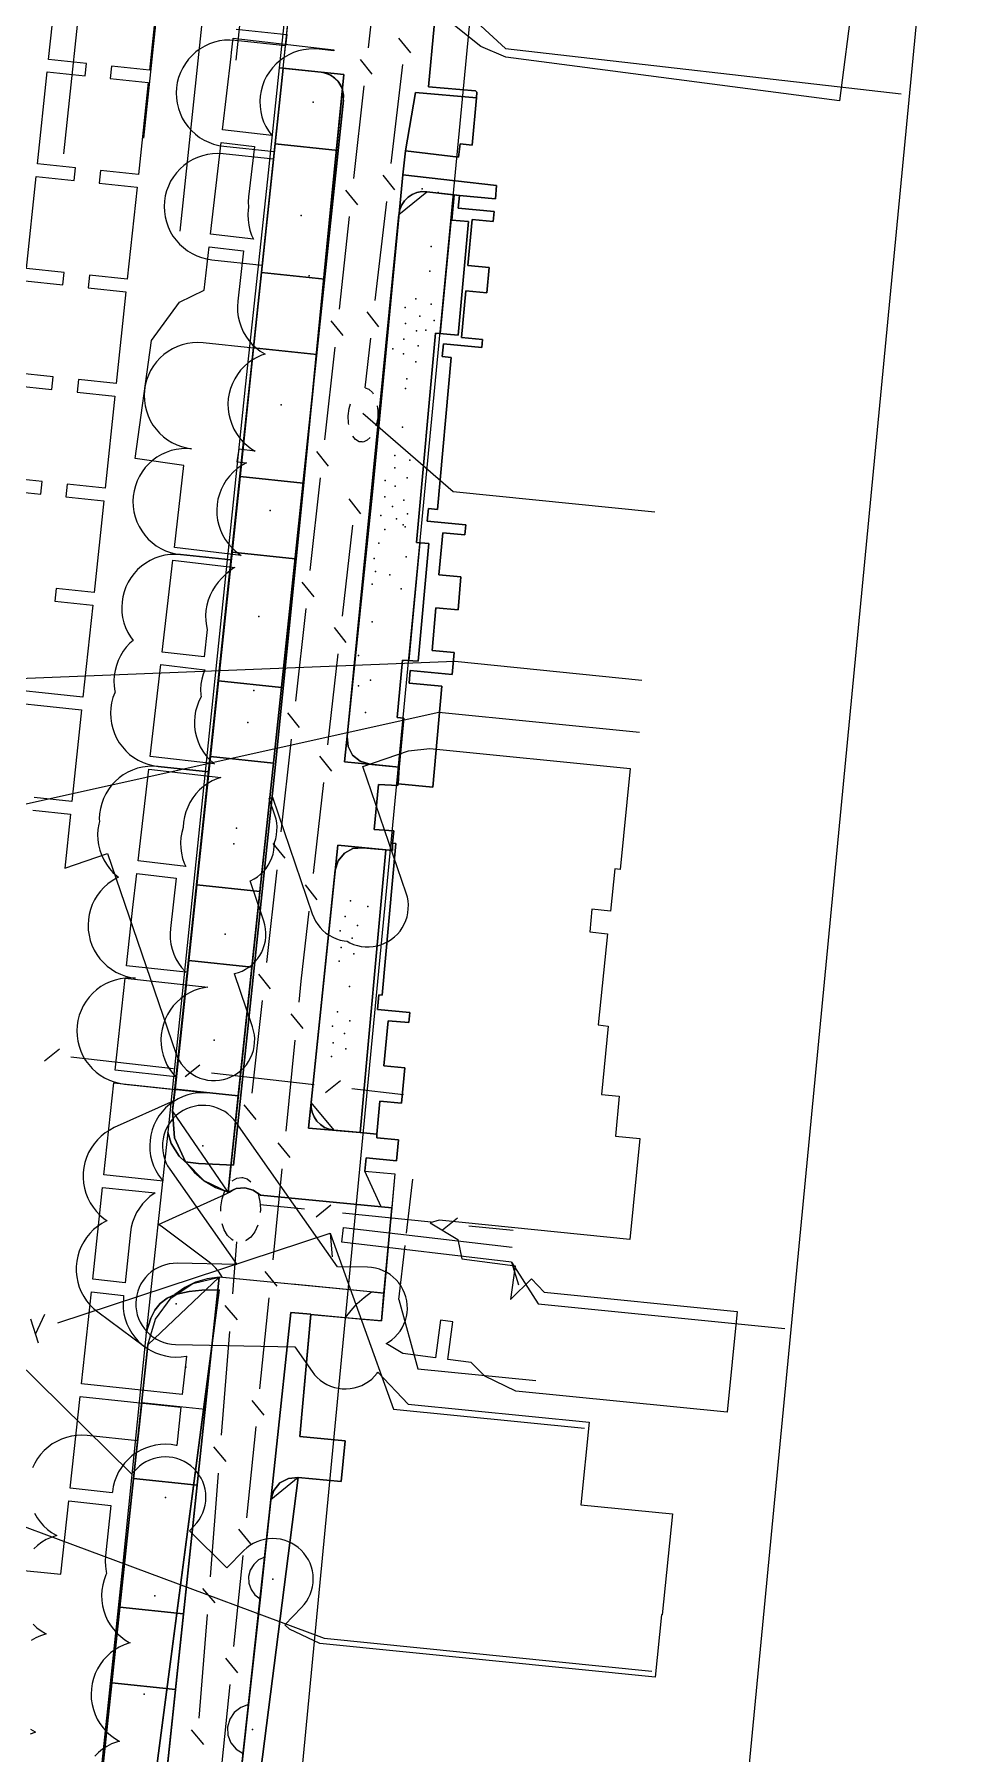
# Model space of a CAD drawing. Header units: metres. Extents: x 4550 to 4731, y 10605 to 11772.
# Drawn here: x 4670.6 to 4707.1, y 11433.3 to 11501.1 of the extents above; entities that cross this region are included whole.
import ezdxf

# ---------------------------------------------------------------- set-up
doc = ezdxf.new("R2010")
doc.units = ezdxf.units.M
for name, color, linetype in [('BOUNDARY', 7, 'Continuous'), ('BUILDING', 7, 'Continuous'), ('BUSH', 7, 'Continuous'), ('CURB', 7, 'Continuous'), ('ELECTR_CABLE', 7, 'Continuous'), ('ELECTR_CABLE_COMM', 7, 'Continuous'), ('GAS', 7, 'Continuous'), ('GRASS', 7, 'Continuous'), ('GROUND', 7, 'Continuous'), ('HEAT', 7, 'Continuous'), ('LAMP', 7, 'Continuous'), ('ROAD', 7, 'Continuous'), ('SEWER', 7, 'Continuous'), ('SIDEWALK_PATH', 7, 'Continuous'), ('TREE', 7, 'Continuous'), ('WATER_PIPELINE', 7, 'Continuous')]:
    doc.layers.add(name, color=color, linetype=linetype)

msp = doc.modelspace()

# ---------------------------------------------------------------- linework, layer by layer
at = {"layer": 'BOUNDARY'}
msp.add_lwpolyline([(4686.368, 11501.422), (4686.152, 11499.041), (4688.006, 11498.873), (4688.059, 11498.819), (4688.039, 11498.595), (4687.866, 11496.737), (4687.391, 11496.781), (4687.328, 11496.267), (4685.237, 11496.507), (4685.129, 11495.564), (4687.208, 11495.326), (4688.831, 11495.14), (4688.784, 11494.622), (4687.367, 11494.755), (4687.321, 11494.253), (4688.739, 11494.124), (4688.703, 11493.726), (4687.87, 11493.801), (4687.705, 11491.982), (4688.538, 11491.907), (4688.447, 11490.911), (4687.621, 11490.986), (4687.454, 11489.141), (4688.28, 11489.066), (4688.252, 11488.756), (4686.735, 11488.893), (4686.69, 11488.396), (4687.048, 11488.363), (4686.503, 11482.366), (4686.145, 11482.399), (4686.1, 11481.901), (4687.617, 11481.763), (4687.58, 11481.365), (4686.708, 11481.444), (4686.557, 11479.781), (4687.429, 11479.701), (4687.312, 11478.407), (4686.439, 11478.486), (4686.286, 11476.797), (4687.158, 11476.717), (4687.08, 11475.857), (4685.431, 11476.007), (4685.386, 11475.509), (4686.679, 11475.391), (4686.318, 11471.412), (4684.946, 11471.537), (4684.943, 11471.475), (4684.17, 11471.519), (4684.005, 11469.746), (4684.779, 11469.694), (4684.734, 11469.196), (4684.857, 11469.185), (4684.315, 11463.21), (4684.191, 11463.221), (4684.138, 11462.638), (4685.413, 11462.522), (4685.377, 11462.124), (4684.553, 11462.199), (4684.391, 11460.417), (4685.215, 11460.342), (4685.089, 11458.948), (4684.227, 11459.026), (4684.109, 11457.728), (4684.109, 11457.583), (4684.958, 11457.506), (4684.883, 11456.678), (4683.692, 11456.786), (4683.637, 11456.264), (4684.819, 11456.156), (4684.292, 11450.359), (4683.023, 11450.472), (4681.51, 11450.611), (4681.073, 11445.798), (4682.857, 11445.625), (4682.704, 11444.024), (4681.013, 11444.185), (4679.048, 11428.84)], dxfattribs=at)
at = {"layer": 'BUILDING'}
msp.add_lwpolyline([(4707.096, 11519.356), (4698.411, 11428.916), (4680.966, 11430.591), (4689.651, 11521.031)], close=True, dxfattribs=at)
at = {"layer": 'BUSH'}
for p in [(4686.194, 11491.77), (4685.646, 11490.674), (4686.259, 11490.467), (4685.222, 11490.328), (4685.804, 11489.983), (4686.374, 11489.813), (4685.179, 11489.079), (4685.24, 11489.704), (4685.677, 11489.413), (4686.048, 11489.436), (4685.155, 11488.509), (4685.737, 11488.819), (4685.648, 11488.191), (4685.244, 11487.132), (4685.118, 11485.607), (4684.816, 11484.497), (4684.825, 11484.006), (4685.407, 11484.306), (4684.434, 11483.506), (4684.834, 11483.288), (4685.307, 11483.606), (4684.425, 11482.869), (4684.734, 11482.487), (4685.18, 11482.733), (4684.271, 11482.124), (4684.879, 11481.997), (4685.225, 11481.678), (4685.316, 11482.196), (4684.186, 11481.036), (4684.425, 11481.578), (4684.009, 11480.431), (4685.262, 11480.495), (4684.055, 11479.922), (4683.927, 11479.412), (4685.068, 11479.231), (4682.862, 11466.31), (4682.668, 11465.738), (4683.136, 11465.452), (4683.347, 11465.949), (4682.698, 11465.081), (4683.198, 11464.843), (4682.63, 11464.542), (4683.028, 11463.551), (4682.36, 11461.983), (4682.555, 11462.555), (4683.04, 11462.194), (4682.387, 11461.323), (4682.828, 11461.698), (4682.322, 11460.788), (4682.89, 11461.088)]:
    msp.add_point(p, dxfattribs=at)
at = {"layer": 'CURB'}
for points in [[(4680.413, 11499.771), (4683.08, 11524.942)], [(4676.057, 11458.643), (4680.414, 11499.773)], [(4680.414, 11499.773), (4681.911, 11499.615)], [(4688.034, 11498.596), (4685.638, 11498.814), (4685.237, 11496.507)], [(4682.8, 11498.515), (4678.244, 11455.435)], [(4684.974, 11494.003), (4686.083, 11494.898)], [(4686.083, 11494.898), (4687.366, 11494.751)], [(4682.934, 11473.411), (4684.974, 11494.003)], [(4684.994, 11472.202), (4683.83, 11472.317)], [(4683.564, 11469.024), (4684.46, 11468.934)], [(4681.524, 11458.979), (4682.469, 11468.132)], [(4678.244, 11455.435), (4676.057, 11458.643)], [(4682.428, 11457.88), (4681.524, 11458.979)], [(4684.109, 11457.728), (4682.428, 11457.88)], [(4681.129, 11455.158), (4679.524, 11455.312)], [(4684.697, 11454.816), (4681.129, 11455.158)], [(4674.224, 11417.418), (4677.89, 11452.085)], [(4677.89, 11452.085), (4675.079, 11449.409)], [(4684.392, 11451.455), (4680.782, 11451.805)], [(4675.079, 11449.409), (4671.581, 11416.699)], [(4681.013, 11444.185), (4679.925, 11443.298)], [(4682.704, 11444.024), (4681.013, 11444.185)], [(4679.925, 11443.298), (4678.457, 11429.864)]]:
    msp.add_lwpolyline(points, dxfattribs=at)
at = {"layer": 'ELECTR_CABLE'}
for points in [[(4678.027, 11497.336), (4678.361, 11500.23), (4678.379, 11500.387), (4678.445, 11500.959), (4682.419, 11500.498), (4682.414, 11500.45), (4681.839, 11500.517), (4681.633, 11500.53), (4681.427, 11500.524), (4681.223, 11500.497), (4681.022, 11500.45), (4680.827, 11500.384), (4680.639, 11500.299), (4680.461, 11500.196), (4680.293, 11500.076), (4680.138, 11499.94), (4679.997, 11499.79), (4679.872, 11499.626), (4679.763, 11499.451), (4679.672, 11499.267), (4679.599, 11499.074), (4679.546, 11498.875), (4679.512, 11498.671), (4679.498, 11498.466), (4679.505, 11498.26), (4679.532, 11498.055), (4679.579, 11497.855), (4679.645, 11497.659), (4679.73, 11497.472), (4679.833, 11497.293), (4679.953, 11497.126), (4679.965, 11497.112)], [(4679.283, 11496.687), (4679.054, 11494.7), (4679.041, 11494.495), (4679.048, 11494.289), (4679.051, 11494.262), (4679.04, 11494.196), (4679.026, 11493.991), (4679.033, 11493.785), (4679.06, 11493.58), (4679.107, 11493.38), (4679.173, 11493.184), (4679.247, 11493.021), (4677.551, 11493.217), (4677.969, 11496.839)], [(4677.494, 11492.721), (4678.851, 11492.564), (4678.622, 11490.577), (4678.608, 11490.371), (4678.615, 11490.165), (4678.642, 11489.961), (4678.688, 11489.76), (4678.755, 11489.565), (4678.84, 11489.377), (4678.943, 11489.199), (4679.062, 11489.031), (4679.198, 11488.876), (4679.349, 11488.735), (4679.512, 11488.61), (4679.687, 11488.501), (4679.699, 11488.495), (4679.567, 11488.45), (4679.379, 11488.365), (4679.201, 11488.262), (4679.033, 11488.142), (4678.878, 11488.006), (4678.737, 11487.856), (4678.612, 11487.692), (4678.503, 11487.517), (4678.412, 11487.332), (4678.339, 11487.14), (4678.286, 11486.941), (4678.252, 11486.737), (4678.238, 11486.532), (4678.245, 11486.326), (4678.272, 11486.121), (4678.319, 11485.921), (4678.385, 11485.725), (4678.47, 11485.538), (4678.573, 11485.359), (4678.693, 11485.192), (4678.829, 11485.037), (4678.979, 11484.896), (4679.142, 11484.77), (4679.31, 11484.666), (4678.664, 11484.741), (4678.594, 11484.246), (4678.968, 11484.202), (4678.938, 11484.189), (4678.76, 11484.086), (4678.592, 11483.966), (4678.437, 11483.83), (4678.296, 11483.68), (4678.171, 11483.516), (4678.062, 11483.341), (4677.971, 11483.156), (4677.898, 11482.964), (4677.845, 11482.765), (4677.811, 11482.561), (4677.797, 11482.356), (4677.804, 11482.15), (4677.831, 11481.945), (4677.878, 11481.745), (4677.944, 11481.549), (4678.029, 11481.362), (4678.132, 11481.183), (4678.252, 11481.016), (4678.388, 11480.861), (4678.538, 11480.72), (4678.701, 11480.594), (4678.764, 11480.555), (4676.124, 11480.86), (4676.499, 11484.101), (4674.573, 11484.371), (4675.226, 11489.024), (4676.333, 11490.545), (4677.297, 11491.013)], [(4675.649, 11476.742), (4676.067, 11480.364), (4678.51, 11480.081), (4678.476, 11480.062), (4678.309, 11479.942), (4678.154, 11479.807), (4678.068, 11479.715), (4677.998, 11479.653), (4677.857, 11479.503), (4677.731, 11479.34), (4677.622, 11479.165), (4677.531, 11478.98), (4677.458, 11478.787), (4677.405, 11478.588), (4677.371, 11478.385), (4677.357, 11478.179), (4677.364, 11477.973), (4677.391, 11477.769), (4677.423, 11477.632), (4677.298, 11476.551)], [(4675.173, 11472.623), (4675.591, 11476.245), (4677.325, 11476.044), (4677.26, 11475.873), (4677.207, 11475.674), (4677.173, 11475.47), (4677.159, 11475.265), (4677.166, 11475.059), (4677.177, 11474.979), (4677.09, 11474.802), (4677.017, 11474.61), (4676.964, 11474.411), (4676.93, 11474.207), (4676.916, 11474.002), (4676.923, 11473.796), (4676.95, 11473.591), (4676.997, 11473.391), (4677.063, 11473.195), (4677.148, 11473.008), (4677.251, 11472.829), (4677.371, 11472.662), (4677.507, 11472.507), (4677.657, 11472.366), (4677.703, 11472.33)], [(4677.963, 11471.797), (4677.804, 11471.743), (4677.616, 11471.658), (4677.438, 11471.555), (4677.27, 11471.435), (4677.115, 11471.299), (4676.974, 11471.149), (4676.849, 11470.985), (4676.74, 11470.81), (4676.649, 11470.625), (4676.576, 11470.433), (4676.523, 11470.234), (4676.489, 11470.03), (4676.476, 11469.838), (4676.47, 11469.822), (4676.417, 11469.623), (4676.383, 11469.419), (4676.369, 11469.214), (4676.376, 11469.008), (4676.403, 11468.803), (4676.45, 11468.603), (4676.516, 11468.407), (4676.57, 11468.287), (4674.698, 11468.504), (4675.116, 11472.126)], [(4674.237, 11464.368), (4674.471, 11466.544), (4674.473, 11466.559), (4674.64, 11468.007), (4676.199, 11467.826), (4675.97, 11465.84), (4675.956, 11465.634), (4675.963, 11465.428), (4675.989, 11465.224), (4676.036, 11465.023), (4676.102, 11464.828), (4676.187, 11464.64), (4676.29, 11464.462), (4676.41, 11464.294), (4676.546, 11464.139), (4676.571, 11464.116)], [(4677.441, 11463.519), (4677.302, 11463.5), (4677.102, 11463.452), (4676.907, 11463.384), (4676.72, 11463.297), (4676.542, 11463.193), (4676.376, 11463.072), (4676.222, 11462.935), (4676.082, 11462.783), (4675.958, 11462.619), (4675.85, 11462.443), (4675.76, 11462.258), (4675.689, 11462.064), (4675.637, 11461.865), (4675.605, 11461.661), (4675.593, 11461.455), (4675.602, 11461.25), (4675.63, 11461.045), (4675.678, 11460.845), (4675.746, 11460.65), (4675.832, 11460.463), (4675.937, 11460.286), (4676.058, 11460.119), (4676.174, 11459.988), (4673.793, 11460.245), (4674.183, 11463.871)], [(4673.348, 11456.123), (4673.739, 11459.748), (4677.433, 11459.35), (4677.272, 11459.359), (4677.066, 11459.351), (4676.862, 11459.323), (4676.661, 11459.275), (4676.467, 11459.207), (4676.279, 11459.121), (4676.102, 11459.016), (4675.935, 11458.895), (4675.781, 11458.758), (4675.641, 11458.607), (4675.517, 11458.442), (4675.409, 11458.267), (4675.32, 11458.081), (4675.248, 11457.888), (4675.196, 11457.688), (4675.164, 11457.485), (4675.152, 11457.279), (4675.16, 11457.073), (4675.189, 11456.869), (4675.237, 11456.669), (4675.305, 11456.474), (4675.391, 11456.287), (4675.495, 11456.109), (4675.617, 11455.942), (4675.68, 11455.871)], [(4672.904, 11452.001), (4673.295, 11455.626), (4675.363, 11455.403), (4675.33, 11455.383), (4675.163, 11455.262), (4675.009, 11455.125), (4674.869, 11454.974), (4674.745, 11454.809), (4674.637, 11454.633), (4674.548, 11454.448), (4674.476, 11454.255), (4674.424, 11454.055), (4674.392, 11453.852), (4674.178, 11451.863)], [(4676.437, 11447.45), (4672.46, 11447.878), (4672.851, 11451.503), (4674.124, 11451.366), (4674.112, 11451.255), (4674.1, 11451.049), (4674.109, 11450.844), (4674.137, 11450.639), (4674.185, 11450.439), (4674.253, 11450.244), (4674.339, 11450.057), (4674.444, 11449.88), (4674.565, 11449.713), (4674.702, 11449.559), (4674.853, 11449.419), (4675.018, 11449.295), (4675.194, 11449.188), (4675.379, 11449.098), (4675.572, 11449.027), (4675.772, 11448.975), (4675.975, 11448.943), (4676.181, 11448.931), (4676.387, 11448.939), (4676.591, 11448.967), (4676.601, 11448.97)], [(4676.383, 11446.952), (4676.221, 11445.443), (4676.198, 11445.449), (4675.994, 11445.481), (4675.789, 11445.493), (4675.583, 11445.485), (4675.379, 11445.457), (4675.178, 11445.409), (4674.984, 11445.341), (4674.796, 11445.255), (4674.619, 11445.15), (4674.452, 11445.029), (4674.298, 11444.892), (4674.158, 11444.741), (4674.034, 11444.576), (4673.926, 11444.401), (4673.837, 11444.215), (4673.765, 11444.022), (4673.713, 11443.822), (4673.681, 11443.619), (4673.677, 11443.576), (4672.016, 11443.756), (4672.406, 11447.381)]]:
    msp.add_lwpolyline(points, close=True, dxfattribs=at)
for points in [[(4685.284, 11453.825), (4685.534, 11455.951)], [(4684.975, 11451.202), (4685.225, 11453.328)], [(4684.975, 11451.202), (4685.722, 11448.473), (4690.383, 11448.008)], [(4667.794, 11440.751), (4671.65, 11440.364), (4671.962, 11443.259), (4673.623, 11443.079), (4673.409, 11441.091), (4673.397, 11440.885), (4673.405, 11440.679), (4673.433, 11440.475), (4673.451, 11440.399), (4673.422, 11440.337), (4673.35, 11440.144), (4673.298, 11439.944), (4673.266, 11439.741), (4673.254, 11439.535), (4673.262, 11439.329), (4673.291, 11439.125), (4673.339, 11438.925), (4673.407, 11438.73), (4673.493, 11438.543), (4673.597, 11438.365), (4673.719, 11438.198), (4673.856, 11438.044), (4674.007, 11437.905), (4674.171, 11437.78), (4674.347, 11437.673), (4674.376, 11437.659), (4674.333, 11437.648), (4674.139, 11437.579), (4673.952, 11437.491), (4673.776, 11437.386), (4673.61, 11437.263), (4673.457, 11437.125), (4673.318, 11436.973), (4673.195, 11436.807), (4673.089, 11436.631), (4673, 11436.445), (4672.931, 11436.251), (4672.88, 11436.051), (4672.85, 11435.847), (4672.839, 11435.641), (4672.849, 11435.435), (4672.879, 11435.231), (4672.929, 11435.031), (4672.998, 11434.837), (4673.085, 11434.651), (4673.191, 11434.474), (4673.314, 11434.308), (4673.452, 11434.155), (4673.604, 11434.017), (4673.769, 11433.893), (4673.946, 11433.787), (4673.96, 11433.781), (4673.842, 11433.746), (4673.65, 11433.67), (4673.467, 11433.575), (4673.294, 11433.463), (4673.134, 11433.334), (4672.986, 11433.19)]]:
    msp.add_lwpolyline(points, dxfattribs=at)
at = {"layer": 'ELECTR_CABLE_COMM'}
for points in [[(4669.988, 11509.17), (4675.685, 11504.372), (4674.904, 11497.01)], [(4684.172, 11504.232), (4683.764, 11500.569)], [(4685.448, 11500.372), (4684.983, 11500.96)], [(4683.447, 11500.116), (4683.915, 11499.531)], [(4684.674, 11496.008), (4685.129, 11499.921)], [(4683.598, 11499.078), (4683.191, 11495.415)], [(4684.82, 11494.969), (4684.354, 11495.557)], [(4682.874, 11494.962), (4683.342, 11494.377)], [(4684.046, 11490.605), (4684.5, 11494.518)], [(4683.025, 11493.924), (4682.618, 11490.261)], [(4682.301, 11489.809), (4682.769, 11489.223)], [(4684.192, 11489.566), (4683.726, 11490.154)], [(4683.645, 11487.158), (4683.872, 11489.115)], [(4682.452, 11488.771), (4682.045, 11485.108)], [(4683.645, 11487.158), (4683.797, 11487.109), (4683.934, 11486.983), (4683.967, 11486.926)], [(4683.006, 11485.72), (4682.996, 11485.768), (4682.984, 11486.056), (4683.016, 11486.346), (4683.066, 11486.534)], [(4684.129, 11486.458), (4684.152, 11486.269), (4684.143, 11485.977), (4684.09, 11485.694), (4684.072, 11485.644)], [(4683.557, 11486.159), (4687.124, 11483.069), (4695.077, 11482.272)], [(4683.845, 11485.203), (4683.731, 11485.092), (4683.573, 11485.024), (4683.532, 11485.026), (4683.415, 11485.034), (4683.268, 11485.123), (4683.169, 11485.251)], [(4681.728, 11484.655), (4682.196, 11484.069)], [(4681.879, 11483.617), (4681.472, 11479.954)], [(4683.479, 11482.195), (4683.012, 11482.781)], [(4682.756, 11478.157), (4683.161, 11481.743)], [(4681.155, 11479.501), (4681.623, 11478.916)], [(4681.306, 11478.463), (4680.899, 11474.8)], [(4682.905, 11477.119), (4682.438, 11477.705)], [(4666.666, 11475.562), (4687.185, 11476.376), (4694.557, 11475.637)], [(4682.183, 11473.081), (4682.588, 11476.666)], [(4680.582, 11474.347), (4681.05, 11473.762)], [(4680.733, 11473.309), (4680.326, 11469.646)], [(4682.332, 11472.042), (4681.865, 11472.628)], [(4681.609, 11468.004), (4682.014, 11471.59)], [(4680.009, 11469.193), (4680.477, 11468.608)], [(4680.16, 11468.155), (4679.753, 11464.492)], [(4681.758, 11466.966), (4681.291, 11467.552)], [(4681.045, 11462.927), (4681.13, 11463.763), (4681.441, 11466.514)], [(4679.436, 11464.04), (4679.904, 11463.454)], [(4679.587, 11463.001), (4679.18, 11459.338)], [(4681.207, 11461.89), (4680.733, 11462.471)], [(4680.53, 11457.844), (4680.894, 11461.435)], [(4671.003, 11460.622), (4671.589, 11461.09)], [(4672.041, 11460.772), (4676.094, 11460.314)], [(4676.546, 11459.996), (4677.132, 11460.463)], [(4677.585, 11460.146), (4681.638, 11459.688)], [(4682.09, 11459.37), (4682.676, 11459.837)], [(4683.128, 11459.519), (4685.155, 11459.29)], [(4678.863, 11458.886), (4679.331, 11458.3)], [(4680.692, 11456.808), (4680.218, 11457.388)], [(4678.406, 11455.88), (4678.587, 11455.986), (4678.783, 11456.018)], [(4678.783, 11456.018), (4678.811, 11456.016), (4679.002, 11455.958), (4679.144, 11455.848)], [(4680.015, 11452.762), (4680.379, 11456.352)], [(4677.952, 11454.687), (4677.953, 11454.858), (4678.003, 11455.17), (4678.099, 11455.455), (4678.113, 11455.48)], [(4679.406, 11455.429), (4679.434, 11455.364), (4679.501, 11455.068), (4679.509, 11454.939), (4679.52, 11454.751), (4679.509, 11454.628)], [(4681.259, 11454.761), (4679.509, 11454.939)], [(4682.295, 11454.922), (4681.714, 11454.448)], [(4686.25, 11454.253), (4682.751, 11454.609)], [(4678.449, 11453.533), (4678.387, 11453.564), (4678.223, 11453.728), (4678.09, 11453.955), (4678.011, 11454.193)], [(4679.415, 11454.138), (4679.414, 11454.135), (4679.295, 11453.874), (4679.141, 11453.666), (4678.962, 11453.525), (4678.926, 11453.512)], [(4687.287, 11454.414), (4686.706, 11453.94)], [(4689.492, 11453.923), (4687.742, 11454.101)], [(4678.573, 11453.472), (4678.412, 11451.429)], [(4680.176, 11451.725), (4679.703, 11452.306)], [(4679.5, 11447.679), (4679.864, 11451.269)], [(4678.11, 11450.966), (4678.596, 11450.396)], [(4678.294, 11449.934), (4677.972, 11445.848)], [(4679.661, 11446.642), (4679.188, 11447.223)], [(4678.985, 11442.596), (4679.349, 11446.187)], [(4677.67, 11445.385), (4678.157, 11444.815)], [(4677.855, 11444.353), (4677.533, 11440.267)], [(4679.146, 11441.56), (4678.672, 11442.141)], [(4678.47, 11437.514), (4678.834, 11441.104)], [(4677.231, 11439.804), (4677.717, 11439.234)], [(4677.415, 11438.772), (4677.093, 11434.686)], [(4678.631, 11436.477), (4678.157, 11437.058)], [(4677.955, 11432.431), (4678.319, 11436.021)], [(4676.791, 11434.223), (4677.278, 11433.653)]]:
    msp.add_lwpolyline(points, dxfattribs=at)
at = {"layer": 'GAS'}
for points in [[(4702.872, 11502.453), (4702.354, 11498.486), (4689.201, 11500.203), (4688.207, 11500.627), (4682.788, 11504.984)], [(4675.527, 11503.322), (4675.142, 11499.697), (4673.651, 11499.855), (4673.598, 11499.358), (4675.09, 11499.2), (4674.705, 11495.575), (4673.214, 11495.733), (4673.161, 11495.236), (4674.652, 11495.077), (4674.268, 11491.452), (4672.776, 11491.611), (4672.723, 11491.113), (4674.215, 11490.955), (4673.831, 11487.33), (4672.339, 11487.488), (4672.286, 11486.991), (4673.778, 11486.833), (4673.393, 11483.208), (4671.902, 11483.366), (4671.849, 11482.869), (4673.34, 11482.71), (4672.956, 11479.085), (4671.464, 11479.244), (4671.412, 11478.746), (4672.903, 11478.588), (4672.519, 11474.963), (4668.541, 11475.385)], [(4670.237, 11491.377), (4671.729, 11491.219), (4671.782, 11491.716), (4670.29, 11491.874), (4670.675, 11495.499), (4672.166, 11495.341), (4672.219, 11495.838), (4670.727, 11495.997), (4671.112, 11499.622), (4672.604, 11499.463), (4672.656, 11499.961), (4671.165, 11500.119), (4671.549, 11503.744)], [(4669.8, 11487.255), (4671.292, 11487.097), (4671.344, 11487.594), (4669.853, 11487.752)], [(4669.363, 11483.132), (4670.854, 11482.974), (4670.907, 11483.471), (4669.416, 11483.63)], [(4668.488, 11474.888), (4672.466, 11474.466), (4672.081, 11470.841), (4670.59, 11470.999)], [(4670.537, 11470.502), (4672.029, 11470.344), (4671.803, 11468.219), (4673.493, 11468.795), (4676.179, 11460.92), (4676.237, 11460.774), (4676.309, 11460.635), (4676.394, 11460.503), (4676.492, 11460.38), (4676.601, 11460.267), (4676.721, 11460.166), (4676.85, 11460.077), (4676.988, 11460.001), (4677.132, 11459.938), (4677.281, 11459.89), (4677.435, 11459.858), (4677.591, 11459.84), (4677.748, 11459.837), (4677.904, 11459.851), (4678.059, 11459.879), (4678.21, 11459.922), (4678.356, 11459.98), (4678.495, 11460.052), (4678.627, 11460.137), (4678.75, 11460.235), (4678.863, 11460.344), (4678.964, 11460.464), (4679.053, 11460.594), (4679.129, 11460.731), (4679.191, 11460.875), (4679.239, 11461.025), (4679.272, 11461.178), (4679.29, 11461.334), (4679.292, 11461.491), (4679.279, 11461.648), (4679.251, 11461.802), (4679.208, 11461.953), (4678.491, 11464.053), (4678.5, 11464.055), (4678.651, 11464.098), (4678.797, 11464.156), (4678.936, 11464.228), (4679.068, 11464.313), (4679.191, 11464.411), (4679.304, 11464.52), (4679.405, 11464.64), (4679.494, 11464.77), (4679.57, 11464.907), (4679.632, 11465.051), (4679.68, 11465.201), (4679.713, 11465.354), (4679.731, 11465.51), (4679.733, 11465.667), (4679.72, 11465.824), (4679.692, 11465.978), (4679.649, 11466.129), (4679.108, 11467.713), (4679.132, 11467.722), (4679.271, 11467.794), (4679.403, 11467.879), (4679.526, 11467.977), (4679.639, 11468.086), (4679.74, 11468.206), (4679.829, 11468.336), (4679.905, 11468.473), (4679.967, 11468.617), (4680.015, 11468.767), (4680.048, 11468.92), (4680.066, 11469.076), (4680.068, 11469.215), (4680.073, 11469.228), (4680.121, 11469.378), (4680.154, 11469.531), (4680.172, 11469.687), (4680.174, 11469.844), (4680.161, 11470.001), (4680.133, 11470.155), (4680.09, 11470.306), (4679.864, 11470.968), (4679.992, 11471.012), (4681.562, 11466.41), (4681.62, 11466.264), (4681.692, 11466.125), (4681.777, 11465.993), (4681.875, 11465.87), (4681.984, 11465.757), (4682.104, 11465.656), (4682.233, 11465.567), (4682.371, 11465.491), (4682.515, 11465.428), (4682.664, 11465.38), (4682.818, 11465.348), (4682.941, 11465.334), (4683.05, 11465.274), (4683.194, 11465.211), (4683.343, 11465.163), (4683.497, 11465.131), (4683.653, 11465.113), (4683.81, 11465.11), (4683.966, 11465.124), (4684.121, 11465.152), (4684.272, 11465.195), (4684.418, 11465.253), (4684.557, 11465.325), (4684.689, 11465.41), (4684.812, 11465.508), (4684.925, 11465.617), (4685.026, 11465.737), (4685.115, 11465.867), (4685.191, 11466.004), (4685.253, 11466.148), (4685.301, 11466.298), (4685.334, 11466.451), (4685.352, 11466.607), (4685.354, 11466.764), (4685.341, 11466.921), (4685.313, 11467.075), (4685.27, 11467.226), (4683.563, 11472.23), (4685.357, 11472.842), (4686.202, 11472.939), (4694.106, 11472.147), (4693.707, 11468.167), (4693.496, 11468.188), (4693.329, 11466.521), (4692.595, 11466.595), (4692.505, 11465.699), (4693.205, 11465.629), (4692.844, 11462.03), (4693.239, 11461.99), (4692.968, 11459.287), (4693.674, 11459.216), (4693.517, 11457.65), (4694.483, 11457.553), (4694.084, 11453.573), (4686.565, 11454.327), (4686.212, 11454.223), (4687.298, 11453.571), (4687.464, 11452.802), (4689.561, 11452.524), (4689.386, 11451.208), (4690.204, 11452.014), (4690.714, 11451.496), (4698.324, 11450.734), (4697.926, 11446.754), (4689.597, 11447.588), (4688.372, 11448.174), (4687.836, 11448.718), (4686.915, 11448.84), (4687.113, 11450.327), (4686.617, 11450.393), (4686.42, 11448.906), (4685.141, 11449.076), (4684.484, 11449.47), (4684.574, 11449.522), (4684.702, 11449.613), (4684.821, 11449.716), (4684.929, 11449.83), (4685.025, 11449.954), (4685.108, 11450.087), (4685.179, 11450.228), (4685.235, 11450.374), (4685.276, 11450.526), (4685.302, 11450.681), (4685.313, 11450.837), (4685.309, 11450.994), (4685.289, 11451.15), (4685.254, 11451.303), (4685.205, 11451.452), (4685.14, 11451.595), (4685.063, 11451.732), (4684.972, 11451.86), (4684.869, 11451.978), (4684.755, 11452.086), (4684.631, 11452.182), (4684.498, 11452.266), (4684.357, 11452.336), (4684.211, 11452.392), (4684.059, 11452.433), (4683.904, 11452.46), (4683.748, 11452.471), (4682.557, 11452.496), (4678.561, 11458.18), (4678.465, 11458.304), (4678.356, 11458.417), (4678.238, 11458.52), (4678.109, 11458.611), (4677.973, 11458.688), (4677.829, 11458.752), (4677.68, 11458.801), (4677.527, 11458.836), (4677.371, 11458.855), (4677.214, 11458.859), (4677.058, 11458.848), (4676.903, 11458.821), (4676.751, 11458.779), (4676.605, 11458.723), (4676.465, 11458.652), (4676.332, 11458.568), (4676.208, 11458.472), (4676.094, 11458.364), (4675.992, 11458.245), (4675.901, 11458.117), (4675.824, 11457.98), (4675.76, 11457.837), (4675.71, 11457.687), (4675.676, 11457.534), (4675.657, 11457.378), (4675.653, 11457.222), (4675.664, 11457.065), (4675.691, 11456.91), (4675.733, 11456.759), (4675.789, 11456.612), (4675.859, 11456.472), (4675.943, 11456.339), (4678.586, 11452.58), (4676.234, 11452.63), (4676.077, 11452.626), (4675.921, 11452.606), (4675.768, 11452.571), (4675.619, 11452.521), (4675.476, 11452.457), (4675.34, 11452.379), (4675.212, 11452.289), (4675.093, 11452.186), (4674.985, 11452.072), (4674.889, 11451.947), (4674.805, 11451.815), (4674.735, 11451.674), (4674.679, 11451.527), (4674.638, 11451.376), (4674.612, 11451.221), (4674.601, 11451.064), (4674.605, 11450.908), (4674.625, 11450.752), (4674.66, 11450.599), (4674.709, 11450.45), (4674.773, 11450.306), (4674.851, 11450.17), (4674.942, 11450.042), (4675.045, 11449.923), (4675.159, 11449.816), (4675.283, 11449.719), (4675.416, 11449.636), (4675.557, 11449.566), (4675.703, 11449.51), (4675.855, 11449.468), (4676.01, 11449.442), (4676.166, 11449.431), (4680.871, 11449.331), (4681.556, 11448.357), (4681.652, 11448.233), (4681.76, 11448.12), (4681.879, 11448.017), (4682.007, 11447.926), (4682.144, 11447.849), (4682.288, 11447.785), (4682.437, 11447.736), (4682.59, 11447.701), (4682.746, 11447.682), (4682.903, 11447.678), (4683.059, 11447.689), (4683.214, 11447.716), (4683.365, 11447.758), (4683.512, 11447.814), (4683.652, 11447.885), (4683.785, 11447.969), (4683.909, 11448.065), (4684.022, 11448.173), (4684.125, 11448.292), (4684.155, 11448.335), (4685.345, 11447.078), (4692.486, 11446.362), (4692.16, 11443.107), (4695.765, 11442.746), (4695.366, 11438.766), (4695.339, 11438.768), (4695.092, 11436.302), (4681.865, 11437.627), (4680.66, 11438.193), (4680.477, 11438.373), (4681.143, 11439.05), (4681.248, 11439.167), (4681.34, 11439.294), (4681.42, 11439.429), (4681.486, 11439.571), (4681.538, 11439.719), (4681.575, 11439.872), (4681.597, 11440.028), (4681.603, 11440.184), (4681.594, 11440.341), (4681.57, 11440.496), (4681.531, 11440.648), (4681.477, 11440.796), (4681.409, 11440.937), (4681.327, 11441.071), (4681.232, 11441.197), (4681.126, 11441.312), (4681.009, 11441.417), (4680.882, 11441.509), (4680.747, 11441.589), (4680.604, 11441.655), (4680.456, 11441.707), (4680.304, 11441.744), (4680.148, 11441.766), (4679.991, 11441.772), (4679.835, 11441.764), (4679.679, 11441.739), (4679.527, 11441.7), (4679.38, 11441.646), (4679.238, 11441.578), (4679.104, 11441.496), (4678.979, 11441.402), (4678.863, 11441.295), (4678.197, 11440.619), (4676.718, 11442.077), (4676.909, 11442.271), (4677.014, 11442.388), (4677.106, 11442.515), (4677.186, 11442.65), (4677.252, 11442.792), (4677.304, 11442.94), (4677.341, 11443.093), (4677.363, 11443.249), (4677.369, 11443.405), (4677.36, 11443.562), (4677.336, 11443.717), (4677.297, 11443.869), (4677.243, 11444.017), (4677.175, 11444.158), (4677.093, 11444.292), (4676.998, 11444.418), (4676.892, 11444.533), (4676.775, 11444.638), (4676.648, 11444.73), (4676.513, 11444.81), (4676.37, 11444.876), (4676.222, 11444.928), (4676.07, 11444.965), (4675.914, 11444.987), (4675.757, 11444.993), (4675.601, 11444.985), (4675.445, 11444.96), (4675.293, 11444.921), (4675.146, 11444.867), (4675.004, 11444.799), (4674.87, 11444.717), (4674.745, 11444.623), (4674.629, 11444.516), (4674.438, 11444.322), (4669.833, 11448.86)]]:
    msp.add_lwpolyline(points, dxfattribs=at)
at = {"layer": 'GRASS'}
for points in [[(4682.812, 11499.518), (4680.259, 11499.79), (4679.791, 11495.396), (4678.92, 11487.204), (4677.758, 11476.083), (4675.869, 11457.802), (4675.995, 11457.36), (4676.311, 11456.854), (4676.547, 11456.626), (4677.078, 11456.572), (4678.461, 11456.496), (4680.11, 11472.301), (4681.192, 11483.034), (4682.144, 11492.723)], [(4680.102, 11496.789), (4682.59, 11496.526), (4682.8, 11498.515), (4682.763, 11498.911), (4682.583, 11499.249), (4682.29, 11499.496), (4681.911, 11499.615), (4680.418, 11499.773)], [(4688.039, 11498.595), (4685.638, 11498.814), (4685.237, 11496.507), (4687.328, 11496.267), (4687.391, 11496.781), (4687.866, 11496.737)], [(4679.566, 11491.718), (4682.054, 11491.455), (4682.59, 11496.526), (4680.102, 11496.789)], [(4687.73, 11493.718), (4687.067, 11493.778), (4687.158, 11494.775), (4687.367, 11494.755), (4688.784, 11494.622), (4688.831, 11495.14), (4687.208, 11495.326), (4685.129, 11495.564), (4684.407, 11487.977), (4683.938, 11483.06), (4682.835, 11472.416), (4684.994, 11472.202), (4685.169, 11474.138), (4684.913, 11474.162), (4685.119, 11476.426), (4685.739, 11476.38), (4686.16, 11481.019), (4685.68, 11481.062), (4686.43, 11489.323), (4687.323, 11489.242)], [(4687.067, 11493.778), (4687.158, 11494.775), (4686.083, 11494.898), (4685.884, 11494.901), (4685.691, 11494.865), (4685.508, 11494.791), (4685.341, 11494.682), (4685.2, 11494.543), (4685.09, 11494.379), (4685.013, 11494.198), (4684.974, 11494.003), (4682.934, 11473.411), (4682.974, 11473.016), (4683.156, 11472.679), (4683.451, 11472.434), (4683.83, 11472.317), (4684.994, 11472.202), (4685.169, 11474.138), (4684.913, 11474.162), (4685.119, 11476.426), (4685.739, 11476.38), (4686.16, 11481.019), (4685.68, 11481.062), (4686.43, 11489.323), (4687.323, 11489.242), (4687.73, 11493.718)], [(4679.566, 11491.718), (4679.251, 11488.734), (4681.738, 11488.471), (4682.054, 11491.455)], [(4679.251, 11488.734), (4678.714, 11483.663), (4681.202, 11483.399), (4681.738, 11488.471)], [(4678.714, 11483.663), (4678.399, 11480.679), (4680.886, 11480.416), (4681.202, 11483.399)], [(4678.399, 11480.679), (4677.862, 11475.607), (4680.35, 11475.344), (4680.886, 11480.416)], [(4677.862, 11475.607), (4677.547, 11472.624), (4680.034, 11472.361), (4680.35, 11475.344)], [(4677.547, 11472.624), (4677.01, 11467.552), (4679.498, 11467.289), (4680.034, 11472.361)], [(4684.46, 11468.934), (4682.572, 11469.123), (4681.418, 11457.962), (4683.448, 11457.788)], [(4683.448, 11457.788), (4684.46, 11468.934), (4683.564, 11469.024), (4683.169, 11468.985), (4682.832, 11468.804), (4682.587, 11468.51), (4682.469, 11468.132), (4681.524, 11458.979), (4681.523, 11458.781), (4681.561, 11458.588), (4681.636, 11458.406), (4681.746, 11458.241), (4681.887, 11458.101), (4682.051, 11457.992), (4682.233, 11457.918), (4682.428, 11457.88)], [(4677.01, 11467.552), (4676.695, 11464.569), (4679.182, 11464.306), (4679.498, 11467.289)], [(4676.695, 11464.569), (4676.159, 11459.497), (4678.646, 11459.234), (4679.182, 11464.306)], [(4676.159, 11459.497), (4676.057, 11458.643), (4676.134, 11457.581), (4676.561, 11456.637), (4677.283, 11455.895), (4678.244, 11455.435), (4678.646, 11459.234)], [(4678.357, 11456.502), (4677.078, 11456.572), (4676.571, 11456.623), (4676.906, 11456.219), (4677.303, 11455.882), (4677.752, 11455.618), (4678.244, 11455.435)], [(4677.337, 11446.857), (4674.838, 11447.125), (4675.079, 11449.409), (4675.378, 11450.431), (4675.994, 11451.263), (4676.855, 11451.837), (4677.89, 11452.085)], [(4677.89, 11452.085), (4677.415, 11452.019), (4676.959, 11451.88), (4676.532, 11451.67), (4676.14, 11451.393), (4676.706, 11451.523), (4677.202, 11451.573), (4677.837, 11451.582)], [(4677.892, 11451.583), (4677.202, 11451.573), (4676.706, 11451.523), (4676.151, 11451.397), (4675.834, 11451.254), (4675.564, 11451.043), (4675.349, 11450.775), (4675.202, 11450.46), (4675.012, 11449.881), (4674.075, 11440.659), (4673.173, 11432.067), (4671.921, 11419.151), (4669.975, 11401.539), (4668.587, 11388.95), (4670.978, 11388.687), (4672.39, 11402.551), (4674.056, 11419.478), (4675.319, 11431.898)], [(4682.857, 11445.625), (4681.073, 11445.798), (4681.511, 11450.621), (4680.718, 11450.693), (4679.53, 11439.587), (4678.355, 11428.934), (4679.048, 11428.84), (4681.013, 11444.185), (4682.704, 11444.024)], [(4677.602, 11449.366), (4675.319, 11431.898), (4674.056, 11419.478), (4673.782, 11416.69), (4673.951, 11416.831), (4674.084, 11417.005), (4674.176, 11417.203), (4674.224, 11417.418)], [(4674.838, 11447.125), (4674.516, 11444.142), (4677.022, 11443.874), (4677.337, 11446.857)], [(4674.516, 11444.142), (4673.976, 11439.071), (4676.485, 11438.802), (4677.022, 11443.874)], [(4681.013, 11444.185), (4680.622, 11444.145), (4680.287, 11443.965), (4680.043, 11443.673), (4679.925, 11443.298), (4678.457, 11429.864), (4678.473, 11429.546), (4678.585, 11429.255), (4678.781, 11429.013), (4679.048, 11428.84)], [(4679.686, 11441.044), (4679.447, 11440.929), (4679.254, 11440.754), (4679.119, 11440.532), (4679.053, 11440.275), (4679.063, 11440.01), (4679.148, 11439.764), (4679.299, 11439.552), (4679.508, 11439.389), (4679.53, 11439.587)], [(4676.169, 11435.819), (4676.485, 11438.802), (4673.976, 11439.071), (4673.657, 11436.088)], [(4673.657, 11436.088), (4673.114, 11431.017), (4675.633, 11430.747), (4676.169, 11435.819)], [(4679.049, 11435.221), (4678.74, 11435.113), (4678.488, 11434.917), (4678.309, 11434.653), (4678.221, 11434.338), (4678.238, 11434.011), (4678.355, 11433.714), (4678.559, 11433.468), (4678.836, 11433.295)]]:
    msp.add_lwpolyline(points, close=True, dxfattribs=at)
at = {"layer": 'GROUND'}
for points in [[(4676.057, 11458.643), (4679.456, 11490.734), (4680.414, 11499.773), (4681.921, 11499.613), (4682.104, 11499.575), (4682.284, 11499.499), (4682.445, 11499.389), (4682.583, 11499.249), (4682.692, 11499.085), (4682.754, 11498.93), (4682.144, 11492.723), (4681.571, 11486.888), (4678.357, 11456.502), (4677.078, 11456.572), (4676.575, 11456.623), (4676.561, 11456.637), (4676.134, 11457.581)], [(4683.938, 11483.06), (4684.407, 11487.977), (4684.986, 11494.06), (4685.013, 11494.198), (4685.09, 11494.379), (4685.2, 11494.543), (4685.341, 11494.682), (4685.508, 11494.791), (4685.691, 11494.865), (4685.884, 11494.901), (4686.083, 11494.898), (4687.13, 11494.778), (4686.605, 11489.307), (4686.43, 11489.323), (4685.68, 11481.062), (4685.812, 11481.05), (4685.366, 11476.408), (4685.119, 11476.426), (4684.913, 11474.162), (4685.148, 11474.14), (4684.962, 11472.205), (4683.83, 11472.317), (4683.451, 11472.434), (4683.156, 11472.679), (4682.974, 11473.016), (4682.936, 11473.389)], [(4683.169, 11468.985), (4683.564, 11469.024), (4684.46, 11468.934), (4683.448, 11457.788), (4682.428, 11457.88), (4682.233, 11457.918), (4682.051, 11457.992), (4681.887, 11458.101), (4681.746, 11458.241), (4681.636, 11458.406), (4681.561, 11458.588), (4681.523, 11458.781), (4681.524, 11458.979), (4682.469, 11468.132), (4682.587, 11468.51), (4682.832, 11468.804)], [(4677.837, 11451.582), (4677.602, 11449.366), (4675.319, 11431.898), (4674.056, 11419.478), (4673.782, 11416.696), (4673.691, 11416.637), (4673.51, 11416.564), (4673.317, 11416.527), (4673.12, 11416.529), (4671.649, 11416.691), (4671.921, 11419.151), (4672.678, 11426.955), (4675.079, 11449.409), (4675.378, 11450.431), (4675.994, 11451.263), (4676.217, 11451.412), (4676.706, 11451.523), (4677.202, 11451.573)], [(4679.048, 11428.84), (4678.781, 11429.013), (4678.585, 11429.255), (4678.473, 11429.546), (4678.457, 11429.859), (4679.53, 11439.587), (4679.928, 11443.309), (4680.043, 11443.673), (4680.287, 11443.965), (4680.622, 11444.145), (4681.013, 11444.185)]]:
    msp.add_lwpolyline(points, close=True, dxfattribs=at)
at = {"layer": 'HEAT'}
msp.add_lwpolyline([(4667.467, 11520.506), (4689.185, 11500.551), (4704.796, 11498.755)], dxfattribs=at)
at = {"layer": 'LAMP'}
for p in [(4681.438, 11491.581), (4676.577, 11448.539)]:
    msp.add_point(p, dxfattribs=at)
at = {"layer": 'ROAD'}
for points in [[(4678.565, 11501.31), (4680.554, 11501.099), (4680.507, 11500.658), (4678.518, 11500.868), (4678.312, 11500.88), (4678.106, 11500.871), (4677.902, 11500.843), (4677.702, 11500.794), (4677.507, 11500.726), (4677.32, 11500.639), (4677.143, 11500.535), (4676.976, 11500.413), (4676.823, 11500.276), (4676.683, 11500.124), (4676.559, 11499.959), (4676.452, 11499.783), (4676.363, 11499.598), (4676.292, 11499.404), (4676.24, 11499.205), (4676.208, 11499.001), (4676.197, 11498.795), (4676.205, 11498.589), (4676.234, 11498.385), (4676.283, 11498.185), (4676.351, 11497.991), (4676.438, 11497.804), (4676.542, 11497.626), (4676.664, 11497.46), (4676.801, 11497.306), (4676.953, 11497.167), (4677.117, 11497.043), (4677.293, 11496.935), (4677.479, 11496.846), (4677.673, 11496.775), (4677.872, 11496.723), (4678.076, 11496.692), (4680.065, 11496.481), (4680.033, 11496.183), (4678.044, 11496.394), (4677.838, 11496.405), (4677.632, 11496.397), (4677.428, 11496.368), (4677.228, 11496.319), (4677.034, 11496.251), (4676.847, 11496.164), (4676.669, 11496.06), (4676.503, 11495.938), (4676.349, 11495.801), (4676.21, 11495.649), (4676.086, 11495.485), (4675.978, 11495.309), (4675.889, 11495.123), (4675.818, 11494.93), (4675.766, 11494.73), (4675.735, 11494.526), (4675.723, 11494.321), (4675.732, 11494.115), (4675.76, 11493.911), (4675.809, 11493.71), (4675.877, 11493.516), (4675.964, 11493.329), (4676.068, 11493.151), (4676.19, 11492.985), (4676.327, 11492.831), (4676.479, 11492.692), (4676.644, 11492.568), (4676.82, 11492.46), (4677.005, 11492.371), (4677.199, 11492.3), (4677.398, 11492.249), (4677.602, 11492.217), (4679.591, 11492.006), (4679.456, 11490.735), (4679.243, 11488.724), (4677.254, 11488.935), (4677.049, 11488.947), (4676.843, 11488.938), (4676.639, 11488.909), (4676.438, 11488.861), (4676.244, 11488.793), (4676.057, 11488.706), (4675.879, 11488.601), (4675.713, 11488.48), (4675.559, 11488.343), (4675.42, 11488.191), (4675.296, 11488.026), (4675.188, 11487.85), (4675.099, 11487.665), (4675.028, 11487.471), (4674.977, 11487.272), (4674.945, 11487.068), (4674.933, 11486.862), (4674.942, 11486.656), (4674.97, 11486.452), (4675.019, 11486.252), (4675.087, 11486.057), (4675.174, 11485.87), (4675.278, 11485.693), (4675.4, 11485.527), (4675.537, 11485.373), (4675.689, 11485.233), (4675.854, 11485.109), (4676.029, 11485.002), (4676.215, 11484.913), (4676.409, 11484.842), (4676.608, 11484.79), (4676.804, 11484.76), (4676.606, 11484.771), (4676.4, 11484.762), (4676.196, 11484.733), (4675.996, 11484.685), (4675.801, 11484.617), (4675.614, 11484.53), (4675.437, 11484.426), (4675.27, 11484.304), (4675.117, 11484.167), (4674.977, 11484.015), (4674.853, 11483.85), (4674.746, 11483.674), (4674.656, 11483.489), (4674.586, 11483.295), (4674.534, 11483.096), (4674.502, 11482.892), (4674.491, 11482.686), (4674.499, 11482.48), (4674.528, 11482.276), (4674.577, 11482.076), (4674.645, 11481.882), (4674.731, 11481.695), (4674.836, 11481.517), (4674.958, 11481.351), (4675.095, 11481.197), (4675.246, 11481.057), (4675.411, 11480.933), (4675.587, 11480.826), (4675.773, 11480.737), (4675.966, 11480.666), (4676.166, 11480.614), (4676.369, 11480.583), (4678.358, 11480.372), (4678.358, 11480.372), (4676.369, 11480.582), (4676.164, 11480.594), (4675.958, 11480.585), (4675.754, 11480.557), (4675.553, 11480.508), (4675.359, 11480.44), (4675.172, 11480.353), (4674.994, 11480.249), (4674.828, 11480.127), (4674.674, 11479.99), (4674.535, 11479.838), (4674.411, 11479.674), (4674.303, 11479.498), (4674.214, 11479.312), (4674.143, 11479.119), (4674.092, 11478.919), (4674.06, 11478.715), (4674.048, 11478.51), (4674.057, 11478.304), (4674.085, 11478.1), (4674.134, 11477.899), (4674.202, 11477.705), (4674.289, 11477.518), (4674.393, 11477.34), (4674.495, 11477.202), (4674.367, 11477.088), (4674.227, 11476.936), (4674.103, 11476.771), (4673.996, 11476.595), (4673.906, 11476.41), (4673.836, 11476.216), (4673.784, 11476.017), (4673.752, 11475.813), (4673.741, 11475.607), (4673.749, 11475.401), (4673.778, 11475.197), (4673.786, 11475.165), (4673.771, 11475.135), (4673.701, 11474.942), (4673.649, 11474.742), (4673.617, 11474.539), (4673.606, 11474.333), (4673.614, 11474.127), (4673.643, 11473.923), (4673.692, 11473.723), (4673.76, 11473.528), (4673.846, 11473.341), (4673.951, 11473.164), (4674.072, 11472.997), (4674.21, 11472.843), (4674.361, 11472.704), (4674.526, 11472.58), (4674.702, 11472.473), (4674.888, 11472.383), (4675.081, 11472.312), (4675.281, 11472.261), (4675.484, 11472.229), (4677.473, 11472.018), (4677.473, 11472.018), (4675.484, 11472.229), (4675.279, 11472.24), (4675.073, 11472.232), (4674.869, 11472.203), (4674.668, 11472.154), (4674.474, 11472.086), (4674.287, 11472), (4674.109, 11471.895), (4673.943, 11471.774), (4673.789, 11471.636), (4673.65, 11471.485), (4673.526, 11471.32), (4673.418, 11471.144), (4673.329, 11470.958), (4673.258, 11470.765), (4673.206, 11470.565), (4673.175, 11470.362), (4673.163, 11470.156), (4673.167, 11470.051), (4673.141, 11469.95), (4673.11, 11469.746), (4673.098, 11469.541), (4673.106, 11469.335), (4673.135, 11469.131), (4673.184, 11468.93), (4673.252, 11468.736), (4673.339, 11468.549), (4673.443, 11468.371), (4673.565, 11468.205), (4673.702, 11468.051), (4673.854, 11467.912), (4673.923, 11467.859), (4673.844, 11467.823), (4673.667, 11467.718), (4673.5, 11467.597), (4673.347, 11467.459), (4673.207, 11467.308), (4673.083, 11467.143), (4672.976, 11466.967), (4672.886, 11466.782), (4672.815, 11466.588), (4672.764, 11466.389), (4672.732, 11466.185), (4672.721, 11465.979), (4672.729, 11465.773), (4672.758, 11465.569), (4672.806, 11465.369), (4672.874, 11465.174), (4672.961, 11464.987), (4673.066, 11464.81), (4673.187, 11464.643), (4673.325, 11464.49), (4673.476, 11464.35), (4673.641, 11464.226), (4673.817, 11464.119), (4674.003, 11464.029), (4674.196, 11463.959), (4674.396, 11463.907), (4674.591, 11463.877), (4674.394, 11463.888), (4674.188, 11463.879), (4673.984, 11463.85), (4673.783, 11463.802), (4673.589, 11463.734), (4673.402, 11463.647), (4673.224, 11463.542), (4673.058, 11463.421), (4672.904, 11463.284), (4672.765, 11463.132), (4672.641, 11462.967), (4672.533, 11462.791), (4672.444, 11462.606), (4672.373, 11462.412), (4672.321, 11462.213), (4672.29, 11462.009), (4672.278, 11461.803), (4672.287, 11461.597), (4672.315, 11461.393), (4672.364, 11461.193), (4672.432, 11460.998), (4672.519, 11460.812), (4672.623, 11460.634), (4672.745, 11460.468), (4672.882, 11460.314), (4673.034, 11460.174), (4673.198, 11460.05), (4673.374, 11459.943), (4673.56, 11459.854), (4673.754, 11459.783), (4673.953, 11459.731), (4674.157, 11459.699), (4676.146, 11459.489), (4676.098, 11459.042), (4673.756, 11457.981), (4673.573, 11457.887), (4673.4, 11457.775), (4673.238, 11457.647), (4673.09, 11457.503), (4672.957, 11457.346), (4672.84, 11457.177), (4672.739, 11456.997), (4672.657, 11456.808), (4672.594, 11456.611), (4672.551, 11456.41), (4672.527, 11456.205), (4672.524, 11455.999), (4672.541, 11455.794), (4672.578, 11455.591), (4672.634, 11455.393), (4672.71, 11455.201), (4672.804, 11455.018), (4672.916, 11454.845), (4673.044, 11454.683), (4673.188, 11454.535), (4673.345, 11454.402), (4673.477, 11454.311), (4673.45, 11454.3), (4673.268, 11454.202), (4673.097, 11454.088), (4672.938, 11453.957), (4672.792, 11453.811), (4672.661, 11453.652), (4672.547, 11453.48), (4672.45, 11453.298), (4672.371, 11453.108), (4672.311, 11452.911), (4672.271, 11452.709), (4672.251, 11452.503), (4672.251, 11452.297), (4672.272, 11452.092), (4672.312, 11451.89), (4672.372, 11451.693), (4672.451, 11451.503), (4672.548, 11451.321), (4672.663, 11451.15), (4672.794, 11450.99), (4672.94, 11450.845), (4673.099, 11450.714), (4674.95, 11449.343), (4675.064, 11449.267), (4674.674, 11445.623), (4672.686, 11445.835), (4672.48, 11445.847), (4672.274, 11445.839), (4672.07, 11445.81), (4671.87, 11445.762), (4671.675, 11445.694), (4671.488, 11445.607), (4671.31, 11445.503), (4671.144, 11445.382), (4670.99, 11445.244), (4670.85, 11445.093), (4670.726, 11444.928), (4670.619, 11444.752), (4670.529, 11444.567)], [(4670.602, 11442.773), (4670.707, 11442.595), (4670.828, 11442.428), (4670.965, 11442.275), (4671.117, 11442.135), (4671.281, 11442.011), (4671.457, 11441.903), (4671.484, 11441.891), (4671.455, 11441.884), (4671.26, 11441.816), (4671.073, 11441.729), (4670.896, 11441.625), (4670.729, 11441.503), (4670.575, 11441.366)], [(4670.55, 11438.397), (4670.702, 11438.257), (4670.866, 11438.133), (4671.042, 11438.025), (4671.069, 11438.013), (4671.04, 11438.006), (4670.846, 11437.938), (4670.659, 11437.851), (4670.481, 11437.747)], [(4670.452, 11434.255), (4670.628, 11434.147), (4670.653, 11434.135), (4670.626, 11434.129), (4670.431, 11434.061)]]:
    msp.add_lwpolyline(points, dxfattribs=at)
msp.add_lwpolyline([(4678.564, 11455.58), (4678.566, 11455.581), (4678.905, 11455.607), (4678.907, 11455.606), (4679.235, 11455.517), (4679.237, 11455.516), (4679.521, 11455.314), (4679.526, 11455.312), (4684.696, 11454.816), (4684.697, 11454.816), (4684.697, 11454.815), (4684.392, 11451.457), (4684.391, 11451.456), (4678.021, 11452.073), (4678.001, 11452.111), (4677.886, 11452.283), (4677.755, 11452.442), (4677.609, 11452.587), (4677.45, 11452.718), (4675.599, 11454.089), (4675.496, 11454.158), (4678.119, 11455.347), (4678.302, 11455.441), (4678.407, 11455.508)], close=True, dxfattribs=at)
at = {"layer": 'SEWER'}
for points in [[(4665.996, 11509.417), (4672.551, 11503.95), (4671.748, 11496.388)], [(4671.523, 11450.281), (4682.275, 11453.812)], [(4682.275, 11453.812), (4684.772, 11446.88), (4692.297, 11446.126)], [(4682.275, 11453.812), (4682.345, 11452.881)], [(4689.42, 11452.672), (4682.73, 11453.462), (4682.799, 11454.046)], [(4682.799, 11454.046), (4689.454, 11453.26)], [(4689.42, 11452.672), (4690.469, 11451.037), (4700.197, 11450.062)], [(4689.42, 11452.672), (4689.696, 11451.78)], [(4670.449, 11450.438), (4670.758, 11449.497)], [(4670.647, 11449.833), (4671.019, 11450.626)], [(4659.345, 11446.283), (4682.03, 11437.839), (4694.962, 11436.543)]]:
    msp.add_lwpolyline(points, dxfattribs=at)
at = {"layer": 'SIDEWALK_PATH'}
for points in [[(4680.558, 11502.601), (4680.259, 11499.79), (4682.812, 11499.518), (4682.144, 11492.723), (4681.192, 11483.034), (4680.11, 11472.301), (4678.461, 11456.496), (4677.078, 11456.572), (4676.547, 11456.626), (4676.311, 11456.854), (4675.995, 11457.36), (4675.869, 11457.803), (4675.012, 11449.881), (4675.202, 11450.46), (4675.349, 11450.775), (4675.564, 11451.043), (4675.834, 11451.254), (4676.151, 11451.397), (4676.706, 11451.523), (4677.202, 11451.573), (4677.892, 11451.583), (4675.319, 11431.898)], [(4686.368, 11501.422), (4686.152, 11499.041), (4688.006, 11498.873), (4688.059, 11498.819), (4688.039, 11498.595), (4687.866, 11496.737), (4687.391, 11496.781), (4687.328, 11496.267), (4685.237, 11496.507), (4685.129, 11495.564), (4688.831, 11495.14), (4688.784, 11494.622), (4687.366, 11494.751), (4686.083, 11494.898), (4685.884, 11494.901), (4685.691, 11494.865), (4685.508, 11494.791), (4685.341, 11494.682), (4685.2, 11494.543), (4685.09, 11494.379), (4685.013, 11494.198), (4684.974, 11494.003), (4682.934, 11473.411), (4682.974, 11473.016), (4683.156, 11472.679), (4683.451, 11472.434), (4683.83, 11472.317), (4684.994, 11472.202), (4684.942, 11471.475), (4684.17, 11471.519), (4684.005, 11469.746), (4684.779, 11469.694), (4684.734, 11469.196), (4684.734, 11468.909), (4684.46, 11468.934), (4683.564, 11469.024), (4683.169, 11468.985), (4682.832, 11468.804), (4682.587, 11468.51), (4682.469, 11468.132), (4681.524, 11458.979), (4681.523, 11458.781), (4681.561, 11458.588), (4681.636, 11458.406), (4681.746, 11458.241), (4681.887, 11458.101), (4682.051, 11457.992), (4682.233, 11457.918), (4682.428, 11457.88), (4683.448, 11457.788), (4684.109, 11457.728), (4684.109, 11457.583), (4684.958, 11457.506), (4684.883, 11456.678), (4683.692, 11456.786), (4683.637, 11456.264), (4684.819, 11456.156), (4684.697, 11454.816), (4679.524, 11455.312), (4679.236, 11455.516), (4678.906, 11455.606), (4678.565, 11455.58), (4678.244, 11455.435), (4682.8, 11498.515), (4682.802, 11498.712), (4682.765, 11498.904), (4682.692, 11499.085), (4682.583, 11499.249), (4682.445, 11499.389), (4682.284, 11499.499), (4682.104, 11499.575), (4681.911, 11499.615), (4680.414, 11499.773), (4680.682, 11502.303)], [(4678.355, 11428.934), (4679.53, 11439.587), (4680.718, 11450.693), (4681.511, 11450.621), (4682.87, 11450.486), (4683.092, 11450.774), (4683.339, 11451.04), (4683.608, 11451.284), (4683.898, 11451.503), (4684.392, 11451.458), (4684.697, 11454.818), (4684.275, 11454.856), (4683.637, 11456.264), (4683.692, 11456.786), (4684.883, 11456.678), (4684.958, 11457.506), (4684.109, 11457.583), (4684.109, 11457.728), (4683.448, 11457.788), (4681.418, 11457.962), (4682.572, 11469.123), (4684.46, 11468.934), (4684.734, 11468.909), (4684.734, 11469.196), (4684.779, 11469.694), (4684.005, 11469.746), (4684.17, 11471.519), (4684.942, 11471.475), (4684.994, 11472.202), (4682.835, 11472.416), (4683.938, 11483.06), (4684.407, 11487.977), (4685.129, 11495.564), (4685.237, 11496.507), (4685.638, 11498.814), (4688.039, 11498.595), (4688.059, 11498.819), (4688.006, 11498.873), (4686.152, 11499.041), (4686.368, 11501.422)], [(4678.457, 11429.864), (4679.925, 11443.298), (4680.043, 11443.673), (4680.287, 11443.965), (4680.622, 11444.145), (4681.013, 11444.185), (4682.704, 11444.024), (4682.857, 11445.625), (4681.073, 11445.798), (4681.51, 11450.611), (4684.292, 11450.359), (4684.392, 11451.455), (4677.89, 11452.085), (4674.224, 11417.418)]]:
    msp.add_lwpolyline(points, dxfattribs=at)
for points in [[(4687.429, 11479.701), (4686.557, 11479.781), (4686.708, 11481.444), (4687.58, 11481.365), (4687.617, 11481.763), (4686.1, 11481.901), (4686.145, 11482.399), (4686.503, 11482.366), (4687.048, 11488.363), (4686.69, 11488.396), (4686.735, 11488.893), (4688.252, 11488.756), (4688.28, 11489.066), (4687.454, 11489.141), (4687.621, 11490.986), (4688.447, 11490.911), (4688.538, 11491.907), (4687.705, 11491.982), (4687.87, 11493.801), (4688.703, 11493.726), (4688.739, 11494.124), (4687.321, 11494.253), (4687.367, 11494.755), (4687.158, 11494.775), (4687.067, 11493.778), (4687.73, 11493.718), (4687.323, 11489.242), (4686.43, 11489.323), (4685.68, 11481.062), (4686.16, 11481.019), (4685.739, 11476.38), (4685.119, 11476.426), (4684.913, 11474.162), (4685.169, 11474.138), (4684.994, 11472.202), (4684.946, 11471.537), (4686.318, 11471.412), (4686.679, 11475.391), (4685.386, 11475.509), (4685.431, 11476.007), (4687.08, 11475.857), (4687.158, 11476.717), (4686.286, 11476.797), (4686.439, 11478.486), (4687.312, 11478.407)], [(4684.553, 11462.199), (4685.377, 11462.124), (4685.413, 11462.522), (4684.138, 11462.638), (4684.191, 11463.221), (4684.315, 11463.21), (4684.857, 11469.185), (4684.734, 11469.196), (4684.734, 11468.909), (4684.46, 11468.934), (4683.448, 11457.788), (4684.109, 11457.728), (4684.227, 11459.026), (4685.089, 11458.948), (4685.215, 11460.342), (4684.391, 11460.417)]]:
    msp.add_lwpolyline(points, close=True, dxfattribs=at)
at = {"layer": 'TREE'}
for p in [(4681.598, 11498.431), (4685.894, 11495.013), (4686.534, 11494.861), (4681.126, 11493.955), (4686.248, 11492.741), (4686.912, 11492.517), (4684.74, 11488.697), (4685.291, 11487.514), (4680.339, 11486.497), (4679.898, 11482.32), (4685.143, 11481.763), (4684.627, 11479.78), (4679.457, 11478.143), (4683.929, 11477.936), (4683.381, 11476.609), (4683.862, 11475.633), (4679.26, 11475.23), (4683.381, 11475.409), (4683.662, 11474.355), (4679.016, 11473.966), (4678.575, 11469.79), (4678.469, 11469.178), (4683.076, 11466.927), (4683.756, 11466.71), (4678.134, 11465.613), (4677.693, 11461.436), (4677.253, 11457.259), (4676.2, 11451.031), (4675.769, 11443.394), (4680.003, 11440.173), (4675.354, 11439.516), (4674.939, 11435.638), (4679.211, 11434.235)]:
    msp.add_point(p, dxfattribs=at)
at = {"layer": 'WATER_PIPELINE'}
for points in [[(4662.19, 11525.737), (4679.391, 11508.035), (4678.548, 11500.087)], [(4662.392, 11525.231), (4677.884, 11507.915), (4676.338, 11493.34)], [(4660.61, 11468.61), (4686.552, 11474.37), (4694.469, 11473.577)]]:
    msp.add_lwpolyline(points, dxfattribs=at)

doc.saveas('drawing.dxf')
